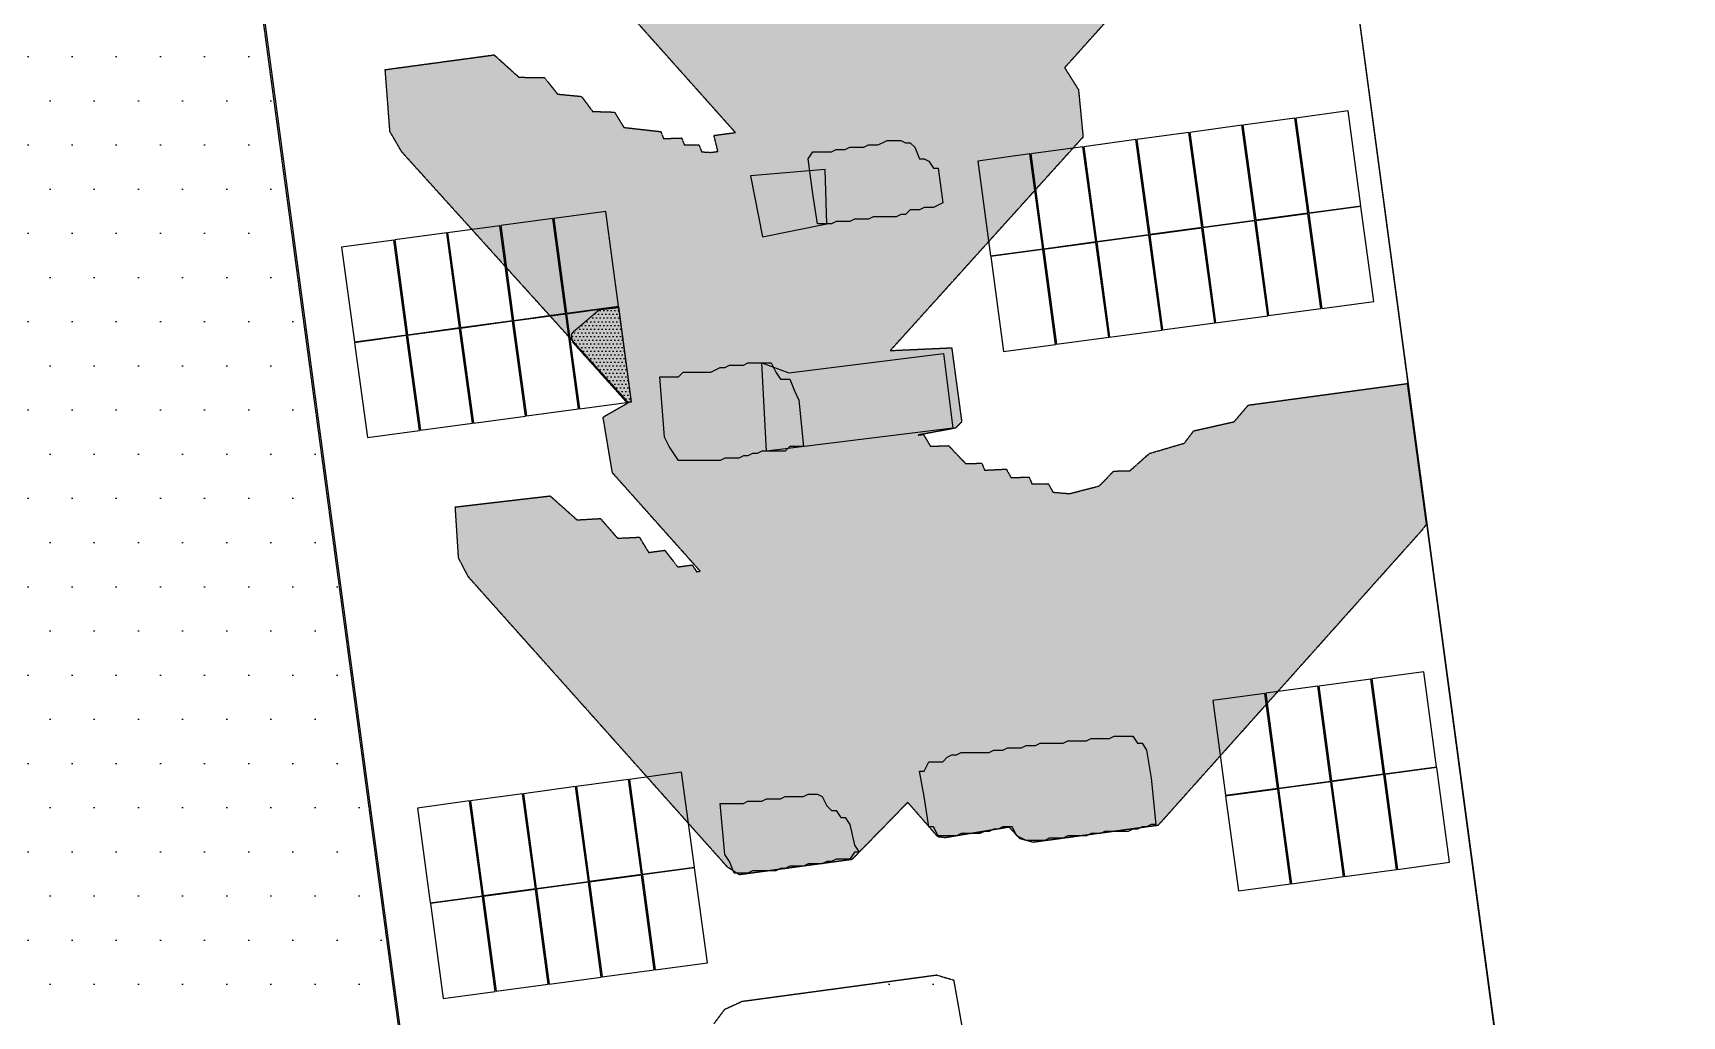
# Model space of a CAD drawing. Header units: millimetres. Extents: x -245826 to 350363, y -160205 to 260795.
# Drawn here: x 40113 to 75684, y 25033 to 46230 of the extents above; entities that cross this region are included whole.
import ezdxf

# ---------------------------------------------------------------- set-up
doc = ezdxf.new("R2010")
doc.units = ezdxf.units.MM
doc.linetypes.add('DASHED', pattern=[1.524, 1.27, -0.254])
for name, color, linetype in [('Module', 7, 'ByLayer'), ('Obstruction', 7, 'ByLayer'), ('Ridge Line', 7, 'ByLayer'), ('Shading', 8, 'DASHED'), ('Unit Area Boundary', 7, 'ByLayer')]:
    doc.layers.add(name, color=color, linetype=linetype)

# ---------------------------------------------------------------- blocks, each defined once
blk = doc.blocks.new('*U0')
at = {"layer": 'Unit Area Boundary', "color": 2}
blk.add_polyline3d([(65156, 73133, 16333), (74483, 3548, 16333), (73104, 3363, 16333), (75684, -15888, 16333), (58744, -18158, 16333), (60367, -30264, 16333), (59773, -30689, 16333), (51926, -31279, 16333), (33618, -33783, 16333), (31973, -21753, 16333), (1173, -25964, 16333)], dxfattribs=at)
at = {"flags": 1}
for tag in ['unit_id', 'unit_name', 'parapet_height', 'ground_elevation', 'is_enable_parapet']:
    blk.add_attdef(tag, (0, 0), '', height=2.5, dxfattribs=at)
blk = doc.blocks.new('*U1')
at = {"layer": 'Ridge Line', "color": 30}
for p, q in [((40601, 79988, 10), (48240, 23217, 10)), ((40601, 79988, 14445), (48240, 23217, 13946)), ((74483, 3548, 13743), (67036, 59108, 14232))]:
    blk.add_line(p, q, dxfattribs=at)
at = {"flags": 1}
for tag in ['unit_id', 'unit_name']:
    blk.add_attdef(tag, (0, 0), '', height=2.5, dxfattribs=at)
blk = doc.blocks.new('*U6')
at = {"layer": 'Module', "color": 0}
blk.add_polyline3d([(0, 0, 0), (112.4, 15.2, 0), (84.7, 219.6, 119.1), (-27.6, 204.4, 119.1)], close=True, dxfattribs=at)
at = {"flags": 1}
for tag in ['mounting-hole-spacing1', 'mounting-hole-spacing2', 'module-material', 'vmpo', 'voco', 'silicon-material', 'panel-length', 'panel-width', 'panel-height', 'userid', 'theme', 'note', 'name', 'pmax', 'company-name', 'id', 'impo', 'isco']:
    blk.add_attdef(tag, (0, 0), '', height=2.5, dxfattribs=at)
blk = doc.blocks.new('*U7')
at = {"layer": 'Module', "color": 31}
for p in [(6763.2, 4235.2, 1577.1), (6534.5, 4204.3, 1577.1), (6648.8, 4219.8, 1577.1), (6191.4, 4157.9, 1577.1), (6305.7, 4173.4, 1577.1), (6420.1, 4188.9, 1577.1), (6077, 4142.5, 1577.1), (5162.2, 4018.8, 1577.1), (6676.7, 4013.6, 1457), (6791.1, 4029.1, 1457), (4933.4, 3987.9, 1577.1), (5047.8, 4003.3, 1577.1), (6448, 3982.7, 1457), (6562.3, 3998.2, 1457), (4704.7, 3956.9, 1577.1), (4819.1, 3972.4, 1577.1), (6219.3, 3951.8, 1457), (6333.6, 3967.3, 1457), (6104.9, 3936.3, 1457), (5190, 3812.6, 1457), (4846.9, 3766.2, 1457), (4961.3, 3781.7, 1457), (5075.7, 3797.2, 1457), (4732.6, 3750.8, 1457), (6926.7, 3025.7, 1566.5), (6698, 2994.8, 1566.5), (6812.4, 3010.2, 1566.5), (6583.6, 2979.3, 1566.5), (5325.7, 2809.2, 1566.5), (6840.2, 2804.1, 1446.4), (6954.6, 2819.5, 1446.4), (5097, 2778.3, 1566.5), (5211.3, 2793.7, 1566.5), (6611.5, 2773.1, 1446.4), (6725.9, 2788.6, 1446.4), (4868.3, 2747.4, 1566.5), (4982.6, 2762.8, 1566.5), (5353.6, 2603.1, 1446.4), (5010.5, 2556.7, 1446.4), (5124.8, 2572.1, 1446.4), (5239.2, 2587.6, 1446.4), (4896.1, 2541.2, 1446.4)]:
    blk.add_blockref('*U6', p, dxfattribs=at)
at = {"flags": 1}
for tag in ['offset-x', 'offset-y', 'mode', 'tilt', 'azimuth', 'align', 'array-mode', 'panel-x', 'panel-y', 'panel-per-row', 'bracket-type', 'bracket-value', 'row-per-array']:
    blk.add_attdef(tag, (0, 0), '', height=2.5, dxfattribs=at)
blk = doc.blocks.new('*U76')
at = {"layer": 'Obstruction', "color": 1}
blk.add_polyline3d([(59236, 30315, 16479), (59336, 30315, 16479), (59436, 30515, 16479), (59536, 30515, 16479), (59636, 30515, 16479), (59736, 30515, 16479), (59836, 30615, 16479), (59936, 30665, 16479), (60036, 30665, 16479), (60136, 30715, 16479), (60236, 30715, 16479), (60336, 30715, 16479), (60436, 30715, 16479), (60536, 30715, 16479), (60636, 30715, 16479), (60736, 30715, 16479), (60836, 30765, 16479), (60936, 30765, 16479), (61036, 30765, 16479), (61136, 30815, 16479), (61236, 30815, 16479), (61336, 30815, 16479), (61436, 30815, 16479), (61536, 30865, 16479), (61636, 30865, 16479), (61736, 30865, 16479), (61836, 30915, 16479), (61936, 30915, 16479), (62036, 30915, 16479), (62136, 30915, 16479), (62236, 30915, 16479), (62336, 30915, 16479), (62436, 30965, 16479), (62536, 30965, 16479), (62636, 30965, 16479), (62736, 30965, 16479), (62836, 30965, 16479), (62936, 31015, 16479), (63036, 31015, 16479), (63136, 31015, 16479), (63236, 31015, 16479), (63336, 31015, 16479), (63436, 31065, 16479), (63536, 31065, 16479), (63636, 31065, 16479), (63736, 31065, 16479), (63836, 31065, 16479), (63936, 30915, 16479), (64036, 30915, 16479), (64136, 30765, 16479), (64236, 30165, 16479), (64236, 30165, 16479), (64336, 29165, 16479), (64336, 29165, 16479), (64236, 29165, 16479), (64136, 29115, 16479), (64036, 29115, 16479), (63936, 29065, 16479), (63836, 29065, 16479), (63736, 29015, 16479), (63636, 29015, 16479), (63536, 29015, 16479), (63436, 29015, 16479), (63336, 29015, 16479), (63236, 29015, 16479), (63136, 28965, 16479), (63036, 28965, 16479), (62936, 28965, 16479), (62836, 28915, 16479), (62736, 28915, 16479), (62636, 28915, 16479), (62536, 28915, 16479), (62436, 28915, 16479), (62336, 28865, 16479), (62236, 28865, 16479), (62136, 28865, 16479), (62036, 28865, 16479), (61936, 28815, 16479), (61836, 28815, 16479), (61736, 28815, 16479), (61636, 28815, 16479), (61536, 28815, 16479), (61436, 28865, 16479), (61336, 28915, 16479), (61236, 29115, 16479), (61136, 29115, 16479), (61036, 29115, 16479), (60936, 29065, 16479), (60836, 29065, 16479), (60736, 29015, 16479), (60636, 29015, 16479), (60536, 28965, 16479), (60436, 28965, 16479), (60336, 28965, 16479), (60236, 28965, 16479), (60136, 28965, 16479), (60036, 28915, 16479), (59936, 28915, 16479), (59836, 28915, 16479), (59736, 28915, 16479), (59636, 28915, 16479), (59536, 29115, 16479), (59436, 29115, 16479), (59336, 29765, 16479), (59336, 29765, 16479)], close=True, dxfattribs=at)
at = {"flags": 1}
for tag in ['height', 'shape']:
    blk.add_attdef(tag, (0, 0), '', height=2.5, dxfattribs=at)
blk = doc.blocks.new('*U82')
at = {"layer": 'Obstruction', "color": 1}
blk.add_polyline3d([(56836, 43515, 16129), (56936, 43665, 16129), (57036, 43665, 16129), (57136, 43665, 16129), (57236, 43665, 16129), (57336, 43665, 16129), (57436, 43715, 16129), (57536, 43715, 16129), (57636, 43715, 16129), (57736, 43765, 16129), (57836, 43765, 16129), (57936, 43765, 16129), (58036, 43765, 16129), (58136, 43815, 16129), (58236, 43815, 16129), (58336, 43815, 16129), (58436, 43865, 16129), (58536, 43915, 16129), (58636, 43915, 16129), (58736, 43915, 16129), (58836, 43915, 16129), (58936, 43865, 16129), (59036, 43865, 16129), (59136, 43765, 16129), (59236, 43515, 16129), (59336, 43515, 16129), (59436, 43465, 16129), (59536, 43315, 16129), (59636, 43315, 16129), (59636, 43315, 16129), (59736, 42565, 16129), (59736, 42565, 16129), (59636, 42515, 16129), (59536, 42465, 16129), (59436, 42465, 16129), (59336, 42465, 16129), (59236, 42415, 16129), (59136, 42415, 16129), (59036, 42415, 16129), (58936, 42315, 16129), (58836, 42315, 16129), (58736, 42265, 16129), (58636, 42265, 16129), (58536, 42265, 16129), (58436, 42265, 16129), (58336, 42265, 16129), (58236, 42265, 16129), (58136, 42215, 16129), (58036, 42215, 16129), (57936, 42215, 16129), (57836, 42215, 16129), (57736, 42165, 16129), (57636, 42165, 16129), (57536, 42165, 16129), (57436, 42165, 16129), (57336, 42115, 16129), (57236, 42115, 16129), (57136, 42115, 16129), (57036, 42115, 16129), (56936, 42765, 16129), (56936, 42765, 16129)], close=True, dxfattribs=at)
at = {"flags": 1}
for tag in ['height', 'shape']:
    blk.add_attdef(tag, (0, 0), '', height=2.5, dxfattribs=at)
blk = doc.blocks.new('*U84')
at = {"layer": 'Obstruction', "color": 1}
blk.add_polyline3d([(53636, 38815, 16229), (53736, 38815, 16229), (53836, 38815, 16229), (53936, 38815, 16229), (54036, 38815, 16229), (54136, 38915, 16229), (54236, 38915, 16229), (54336, 38915, 16229), (54436, 38915, 16229), (54536, 38915, 16229), (54636, 38915, 16229), (54736, 38915, 16229), (54836, 38965, 16229), (54936, 39015, 16229), (55036, 39015, 16229), (55136, 39065, 16229), (55236, 39065, 16229), (55336, 39065, 16229), (55436, 39065, 16229), (55536, 39115, 16229), (55636, 39115, 16229), (55736, 39115, 16229), (55836, 39115, 16229), (55936, 39115, 16229), (56036, 39115, 16229), (56136, 38915, 16229), (56236, 38765, 16229), (56336, 38765, 16229), (56436, 38765, 16229), (56536, 38515, 16229), (56636, 38315, 16229), (56636, 38315, 16229), (56736, 37315, 16229), (56736, 37315, 16229), (56636, 37315, 16229), (56536, 37315, 16229), (56436, 37315, 16229), (56336, 37215, 16229), (56236, 37215, 16229), (56136, 37215, 16229), (56036, 37215, 16229), (55936, 37215, 16229), (55836, 37215, 16229), (55736, 37165, 16229), (55636, 37165, 16229), (55536, 37115, 16229), (55436, 37115, 16229), (55336, 37065, 16229), (55236, 37065, 16229), (55136, 37065, 16229), (55036, 37065, 16229), (54936, 37015, 16229), (54836, 37015, 16229), (54736, 37015, 16229), (54636, 37015, 16229), (54536, 37015, 16229), (54436, 37015, 16229), (54336, 37015, 16229), (54236, 37015, 16229), (54136, 37015, 16229), (54036, 37015, 16229), (53936, 37165, 16229), (53836, 37315, 16229), (53736, 37515, 16229), (53736, 37515, 16229)], close=True, dxfattribs=at)
at = {"flags": 1}
for tag in ['height', 'shape']:
    blk.add_attdef(tag, (0, 0), '', height=2.5, dxfattribs=at)
blk = doc.blocks.new('*U88')
at = {"layer": 'Obstruction', "color": 1}
blk.add_polyline3d([(54936, 29615, 16079), (55036, 29615, 16079), (55136, 29615, 16079), (55236, 29615, 16079), (55336, 29615, 16079), (55436, 29615, 16079), (55536, 29665, 16079), (55636, 29665, 16079), (55736, 29665, 16079), (55836, 29665, 16079), (55936, 29715, 16079), (56036, 29715, 16079), (56136, 29715, 16079), (56236, 29715, 16079), (56336, 29765, 16079), (56436, 29765, 16079), (56536, 29765, 16079), (56636, 29765, 16079), (56736, 29765, 16079), (56836, 29815, 16079), (56936, 29815, 16079), (57036, 29815, 16079), (57136, 29765, 16079), (57236, 29565, 16079), (57336, 29465, 16079), (57436, 29465, 16079), (57536, 29315, 16079), (57636, 29315, 16079), (57736, 29165, 16079), (57836, 28715, 16079), (57836, 28715, 16079), (57936, 28565, 16079), (57936, 28565, 16079), (57836, 28565, 16079), (57736, 28415, 16079), (57636, 28415, 16079), (57536, 28415, 16079), (57436, 28415, 16079), (57336, 28365, 16079), (57236, 28365, 16079), (57136, 28315, 16079), (57036, 28315, 16079), (56936, 28315, 16079), (56836, 28315, 16079), (56736, 28265, 16079), (56636, 28265, 16079), (56536, 28265, 16079), (56436, 28265, 16079), (56336, 28215, 16079), (56236, 28215, 16079), (56136, 28165, 16079), (56036, 28165, 16079), (55936, 28165, 16079), (55836, 28165, 16079), (55736, 28165, 16079), (55636, 28165, 16079), (55536, 28115, 16079), (55436, 28115, 16079), (55336, 28115, 16079), (55236, 28115, 16079), (55136, 28365, 16079), (55036, 28515, 16079), (55036, 28515, 16079)], close=True, dxfattribs=at)
at = {"flags": 1}
for tag in ['height', 'shape']:
    blk.add_attdef(tag, (0, 0), '', height=2.5, dxfattribs=at)
blk = doc.blocks.new('*U198')
at = {"layer": 'Obstruction', "color": 1}
blk.add_polyline3d([(59236, 30315, 16479), (59336, 30315, 16479), (59436, 30515, 16479), (59536, 30515, 16479), (59636, 30515, 16479), (59736, 30515, 16479), (59836, 30615, 16479), (59936, 30665, 16479), (60036, 30665, 16479), (60136, 30715, 16479), (60236, 30715, 16479), (60336, 30715, 16479), (60436, 30715, 16479), (60536, 30715, 16479), (60636, 30715, 16479), (60736, 30715, 16479), (60836, 30765, 16479), (60936, 30765, 16479), (61036, 30765, 16479), (61136, 30815, 16479), (61236, 30815, 16479), (61336, 30815, 16479), (61436, 30815, 16479), (61536, 30865, 16479), (61636, 30865, 16479), (61736, 30865, 16479), (61836, 30915, 16479), (61936, 30915, 16479), (62036, 30915, 16479), (62136, 30915, 16479), (62236, 30915, 16479), (62336, 30915, 16479), (62436, 30965, 16479), (62536, 30965, 16479), (62636, 30965, 16479), (62736, 30965, 16479), (62836, 30965, 16479), (62936, 31015, 16479), (63036, 31015, 16479), (63136, 31015, 16479), (63236, 31015, 16479), (63336, 31015, 16479), (63436, 31065, 16479), (63536, 31065, 16479), (63636, 31065, 16479), (63736, 31065, 16479), (63836, 31065, 16479), (63936, 30915, 16479), (64036, 30915, 16479), (64136, 30765, 16479), (64236, 30165, 16479), (64236, 30165, 16479), (64336, 29165, 16479), (64336, 29165, 16479), (64236, 29165, 16479), (64136, 29115, 16479), (64036, 29115, 16479), (63936, 29065, 16479), (63836, 29065, 16479), (63736, 29015, 16479), (63636, 29015, 16479), (63536, 29015, 16479), (63436, 29015, 16479), (63336, 29015, 16479), (63236, 29015, 16479), (63136, 28965, 16479), (63036, 28965, 16479), (62936, 28965, 16479), (62836, 28915, 16479), (62736, 28915, 16479), (62636, 28915, 16479), (62536, 28915, 16479), (62436, 28915, 16479), (62336, 28865, 16479), (62236, 28865, 16479), (62136, 28865, 16479), (62036, 28865, 16479), (61936, 28815, 16479), (61836, 28815, 16479), (61736, 28815, 16479), (61636, 28815, 16479), (61536, 28815, 16479), (61436, 28865, 16479), (61336, 28915, 16479), (61236, 29115, 16479), (61136, 29115, 16479), (61036, 29115, 16479), (60936, 29065, 16479), (60836, 29065, 16479), (60736, 29015, 16479), (60636, 29015, 16479), (60536, 28965, 16479), (60436, 28965, 16479), (60336, 28965, 16479), (60236, 28965, 16479), (60136, 28965, 16479), (60036, 28915, 16479), (59936, 28915, 16479), (59836, 28915, 16479), (59736, 28915, 16479), (59636, 28915, 16479), (59536, 29115, 16479), (59436, 29115, 16479), (59336, 29765, 16479), (59336, 29765, 16479)], close=True, dxfattribs=at)
at = {"flags": 1}
for tag in ['height', 'shape']:
    blk.add_attdef(tag, (0, 0), '', height=2.5, dxfattribs=at)
blk = doc.blocks.new('*U204')
at = {"layer": 'Obstruction', "color": 1}
blk.add_polyline3d([(56836, 43515, 16129), (56936, 43665, 16129), (57036, 43665, 16129), (57136, 43665, 16129), (57236, 43665, 16129), (57336, 43665, 16129), (57436, 43715, 16129), (57536, 43715, 16129), (57636, 43715, 16129), (57736, 43765, 16129), (57836, 43765, 16129), (57936, 43765, 16129), (58036, 43765, 16129), (58136, 43815, 16129), (58236, 43815, 16129), (58336, 43815, 16129), (58436, 43865, 16129), (58536, 43915, 16129), (58636, 43915, 16129), (58736, 43915, 16129), (58836, 43915, 16129), (58936, 43865, 16129), (59036, 43865, 16129), (59136, 43765, 16129), (59236, 43515, 16129), (59336, 43515, 16129), (59436, 43465, 16129), (59536, 43315, 16129), (59636, 43315, 16129), (59636, 43315, 16129), (59736, 42565, 16129), (59736, 42565, 16129), (59636, 42515, 16129), (59536, 42465, 16129), (59436, 42465, 16129), (59336, 42465, 16129), (59236, 42415, 16129), (59136, 42415, 16129), (59036, 42415, 16129), (58936, 42315, 16129), (58836, 42315, 16129), (58736, 42265, 16129), (58636, 42265, 16129), (58536, 42265, 16129), (58436, 42265, 16129), (58336, 42265, 16129), (58236, 42265, 16129), (58136, 42215, 16129), (58036, 42215, 16129), (57936, 42215, 16129), (57836, 42215, 16129), (57736, 42165, 16129), (57636, 42165, 16129), (57536, 42165, 16129), (57436, 42165, 16129), (57336, 42115, 16129), (57236, 42115, 16129), (57136, 42115, 16129), (57036, 42115, 16129), (56936, 42765, 16129), (56936, 42765, 16129)], close=True, dxfattribs=at)
at = {"flags": 1}
for tag in ['height', 'shape']:
    blk.add_attdef(tag, (0, 0), '', height=2.5, dxfattribs=at)
blk = doc.blocks.new('*U206')
at = {"layer": 'Obstruction', "color": 1}
blk.add_polyline3d([(53636, 38815, 16229), (53736, 38815, 16229), (53836, 38815, 16229), (53936, 38815, 16229), (54036, 38815, 16229), (54136, 38915, 16229), (54236, 38915, 16229), (54336, 38915, 16229), (54436, 38915, 16229), (54536, 38915, 16229), (54636, 38915, 16229), (54736, 38915, 16229), (54836, 38965, 16229), (54936, 39015, 16229), (55036, 39015, 16229), (55136, 39065, 16229), (55236, 39065, 16229), (55336, 39065, 16229), (55436, 39065, 16229), (55536, 39115, 16229), (55636, 39115, 16229), (55736, 39115, 16229), (55836, 39115, 16229), (55936, 39115, 16229), (56036, 39115, 16229), (56136, 38915, 16229), (56236, 38765, 16229), (56336, 38765, 16229), (56436, 38765, 16229), (56536, 38515, 16229), (56636, 38315, 16229), (56636, 38315, 16229), (56736, 37315, 16229), (56736, 37315, 16229), (56636, 37315, 16229), (56536, 37315, 16229), (56436, 37315, 16229), (56336, 37215, 16229), (56236, 37215, 16229), (56136, 37215, 16229), (56036, 37215, 16229), (55936, 37215, 16229), (55836, 37215, 16229), (55736, 37165, 16229), (55636, 37165, 16229), (55536, 37115, 16229), (55436, 37115, 16229), (55336, 37065, 16229), (55236, 37065, 16229), (55136, 37065, 16229), (55036, 37065, 16229), (54936, 37015, 16229), (54836, 37015, 16229), (54736, 37015, 16229), (54636, 37015, 16229), (54536, 37015, 16229), (54436, 37015, 16229), (54336, 37015, 16229), (54236, 37015, 16229), (54136, 37015, 16229), (54036, 37015, 16229), (53936, 37165, 16229), (53836, 37315, 16229), (53736, 37515, 16229), (53736, 37515, 16229)], close=True, dxfattribs=at)
at = {"flags": 1}
for tag in ['height', 'shape']:
    blk.add_attdef(tag, (0, 0), '', height=2.5, dxfattribs=at)
blk = doc.blocks.new('*U210')
at = {"layer": 'Obstruction', "color": 1}
blk.add_polyline3d([(54936, 29615, 16079), (55036, 29615, 16079), (55136, 29615, 16079), (55236, 29615, 16079), (55336, 29615, 16079), (55436, 29615, 16079), (55536, 29665, 16079), (55636, 29665, 16079), (55736, 29665, 16079), (55836, 29665, 16079), (55936, 29715, 16079), (56036, 29715, 16079), (56136, 29715, 16079), (56236, 29715, 16079), (56336, 29765, 16079), (56436, 29765, 16079), (56536, 29765, 16079), (56636, 29765, 16079), (56736, 29765, 16079), (56836, 29815, 16079), (56936, 29815, 16079), (57036, 29815, 16079), (57136, 29765, 16079), (57236, 29565, 16079), (57336, 29465, 16079), (57436, 29465, 16079), (57536, 29315, 16079), (57636, 29315, 16079), (57736, 29165, 16079), (57836, 28715, 16079), (57836, 28715, 16079), (57936, 28565, 16079), (57936, 28565, 16079), (57836, 28565, 16079), (57736, 28415, 16079), (57636, 28415, 16079), (57536, 28415, 16079), (57436, 28415, 16079), (57336, 28365, 16079), (57236, 28365, 16079), (57136, 28315, 16079), (57036, 28315, 16079), (56936, 28315, 16079), (56836, 28315, 16079), (56736, 28265, 16079), (56636, 28265, 16079), (56536, 28265, 16079), (56436, 28265, 16079), (56336, 28215, 16079), (56236, 28215, 16079), (56136, 28165, 16079), (56036, 28165, 16079), (55936, 28165, 16079), (55836, 28165, 16079), (55736, 28165, 16079), (55636, 28165, 16079), (55536, 28115, 16079), (55436, 28115, 16079), (55336, 28115, 16079), (55236, 28115, 16079), (55136, 28365, 16079), (55036, 28515, 16079), (55036, 28515, 16079)], close=True, dxfattribs=at)
at = {"flags": 1}
for tag in ['height', 'shape']:
    blk.add_attdef(tag, (0, 0), '', height=2.5, dxfattribs=at)
blk = doc.blocks.new('*U310')
at = {"layer": 'Obstruction', "color": 1}
blk.add_polyline3d([(55836, 39115, 14120), (56415, 38905, 14120), (59753, 39319, 14120), (59952, 37712, 14120), (55936, 37215, 14120)], close=True, dxfattribs=at)
at = {"flags": 1}
for tag in ['height', 'shape']:
    blk.add_attdef(tag, (0, 0), '', height=2.5, dxfattribs=at)
blk = doc.blocks.new('*U311')
at = {"layer": 'Obstruction', "color": 1}
blk.add_polyline3d([(55591, 43150, 14400), (55852, 41831, 14400), (57236, 42115, 14400), (57202, 43288, 14400)], close=True, dxfattribs=at)
at = {"flags": 1}
for tag in ['height', 'shape']:
    blk.add_attdef(tag, (0, 0), '', height=2.5, dxfattribs=at)

msp = doc.modelspace()

# ---------------------------------------------------------------- hatches: boundary and pattern name
at = {"layer": 'Shading'}
h = msp.add_hatch(dxfattribs=at)
h.set_pattern_fill('DOTS', scale=600)
h.paths.add_polyline_path([(-5502, 97430), (-4501, 97565), (-4354, 97347), (-4183, 97529), (-3710, 97514), (-3323, 96972), (-3169, 96992), (-3185, 97109), (-3693, 97675), (-2769, 97800), (-2529, 97476), (-2538, 97831), (-2346, 97857), (-1836, 97569), (-1493, 97061), (-1491, 97338), (-1337, 97359), (-877, 97144), (-670, 96776), (-648, 96898), (-455, 96924), (569, 96309), (794, 96379), (1139, 96148), (1326, 96213), (2412, 95726), (2709, 95845), (2884, 95710), (3066, 95814), (3202, 95674), (3505, 95755), (3559, 95643), (3796, 95636), (4291, 95742), (4314, 95864), (4819, 95893), (5029, 96080), (5386, 96049), (5596, 96236), (5953, 96205), (6175, 96592), (6763, 96592), (7018, 97023), (7683, 97034), (8049, 97520), (8390, 97605), (8729, 97414), (9266, 98081), (9525, 98195), (9964, 98136), (10001, 97863), (10456, 97687), (10932, 98227), (10747, 99590), (14135, 100048), (14277, 99869), (14782, 99898), (15033, 99496), (15500, 99519), (15784, 99161), (16580, 99071), (16722, 98892), (16991, 98928), (17133, 98749), (17485, 98757), (17544, 98607), (18813, 98501), (19364, 98774), (19787, 98831), (19838, 99036), (20465, 99042), (20592, 99257), (21164, 99374), (21325, 99634), (21974, 99761), (22168, 100065), (22971, 100213), (23237, 100567), (24733, 100809), (24264, 101380), (32314, 102430), (32220, 102258), (29494, 99233), (30087, 99194), (30414, 98802), (31007, 98764), (31209, 98434), (31566, 98403), (31781, 98551), (32210, 98570), (32371, 98829), (32722, 98837), (32850, 99053), (33823, 99105), (33898, 98838), (34014, 98854), (34296, 97346), (34455, 97327), (33920, 100704), (33854, 102638), (35971, 102924), (36162, 102673), (36629, 102696), (36881, 102572), (37160, 102253), (37468, 102294), (37396, 103117), (40095, 103443), (40201, 102664), (42164, 102930), (43415, 93981), (50926, 94958), (52943, 79768), (59987, 80722), (54987, 75089), (53584, 74741), (52727, 74704), (52555, 74522), (52615, 74372), (53241, 74377), (53700, 73884), (54123, 73942), (54538, 73482), (54764, 73553), (55016, 73428), (57903, 73819), (58308, 73438), (58913, 73599), (59250, 74001), (59723, 73986), (60125, 74199), (61483, 74303), (61621, 74441), (64893, 74884), (66316, 64372), (56616, 63059), (57288, 57798), (65806, 58871), (64369, 57329), (64063, 56693), (58001, 49925), (57440, 49730), (56341, 49740), (55965, 49332), (55277, 49200), (55424, 48982), (55864, 48922), (56054, 48671), (56817, 48536), (57650, 48173), (58606, 48064), (58760, 48085), (58783, 48207), (59134, 48215), (59195, 48342), (60004, 48452), (60159, 48750), (60627, 48774), (60821, 49078), (61326, 49107), (61592, 49460), (62213, 49504), (62512, 49901), (64476, 50167), (64771, 50009), (64841, 49781), (65263, 49560), (65363, 48820), (62366, 45481), (62665, 45006), (62764, 43988), (58605, 39382), (59930, 39442), (60146, 37846), (60008, 37708), (59205, 37560), (59320, 37575), (59472, 37318), (59863, 37332), (60229, 36945), (60580, 36953), (60640, 36803), (61107, 36826), (61210, 36642), (61601, 36655), (61660, 36505), (62012, 36512), (62115, 36328), (62472, 36297), (63116, 36464), (63426, 36783), (63777, 36791), (64197, 37165), (64951, 37386), (65151, 37651), (66025, 37849), (66330, 38207), (69756, 38671), (70167, 35634), (70067, 35501), (64381, 29142), (61687, 28777), (61402, 28857), (61172, 29104), (59792, 28877), (59633, 28895), (58983, 29640), (57778, 28406), (55353, 28078), (55096, 28242), (49505, 34502), (49293, 34910), (49223, 36010), (51268, 36248), (51848, 35731), (52353, 35760), (52724, 35335), (53192, 35358), (53393, 35029), (53739, 35076), (54023, 34717), (54331, 34759), (54429, 34614), (54506, 34624), (52612, 36747), (52410, 37948), (52956, 38260), (48069, 43665), (47813, 44106), (47711, 45440), (50059, 45758), (50595, 45275), (51144, 45270), (51428, 44912), (51944, 44863), (52184, 44539), (52657, 44524), (52858, 44194), (53654, 44104), (53714, 43953), (54104, 43966), (54164, 43816), (54477, 43818), (54536, 43668), (54734, 43655), (54888, 43676), (54802, 44021), (55264, 44084), (51475, 48328), (51291, 49691), (51385, 49862), (51506, 49839), (51693, 49904), (46294, 55913), (46111, 57554), (47678, 57845), (48426, 57827), (48683, 57664), (49425, 57685), (49479, 57573), (50167, 57706), (50403, 57698), (50583, 57525), (50814, 57556), (47943, 60815), (47801, 61866), (47599, 62195), (48731, 62230), (48792, 62357), (49134, 62443), (44739, 67398), (44670, 68777), (44770, 68909), (46733, 69175), (47155, 68955), (48562, 68986), (48484, 69848), (46000, 72565), (45892, 73938), (46403, 73928), (46498, 74099), (48125, 74240), (48263, 74378), (48763, 74445), (43451, 80387), (42732, 81360), (42642, 82894), (43763, 83006), (44517, 83227), (41847, 86156), (41705, 87208), (42596, 87289), (42781, 87076), (43056, 87073), (43242, 86861), (43434, 86887), (43910, 86555), (44925, 86296), (45718, 86522), (45581, 86662), (45464, 87241), (45887, 87298), (45985, 87153), (46517, 86987), (43378, 90487), (43234, 91260), (42382, 90313), (40804, 90099), (38637, 92501), (36020, 89531), (35635, 89479), (34773, 89481), (33435, 90965), (28369, 85244), (26274, 85079), (21836, 90069), (19458, 87368), (17918, 87160), (11541, 94305), (11446, 95878), (11271, 96013), (11094, 96742), (4390, 89214), (3753, 89286), (3284, 89857), (3169, 89842), (2394, 88904), (2202, 88878), (1916, 88959), (-5383, 97129), (-5502, 97430)])
h.paths.add_polyline_path([(25843, 96955), (25869, 96760), (26902, 96662), (28023, 96774), (28079, 96940), (28469, 96953), (28685, 97101), (28575, 98197), (27995, 97563), (27643, 97555), (25749, 99678), (26059, 98253), (25860, 97988), (25843, 96955)], flags=16)
h.paths.add_polyline_path([(45000, 83134), (45273, 82854), (45406, 83030), (46215, 83140), (46428, 83010), (46659, 83041), (46720, 83169), (47606, 83288), (47819, 83159), (48024, 83385), (48535, 83374), (48782, 83289), (49071, 82892), (49702, 82858), (50030, 82467), (50584, 82423), (48641, 84618), (48370, 84304), (47831, 84231), (47143, 84970), (45572, 83251), (45000, 83134)], flags=16)
h.paths.add_polyline_path([(50677, 82316), (50682, 82277), (50721, 82283), (50716, 82322), (50677, 82316)], flags=16)
h.paths.add_polyline_path([(50721, 82283), (50731, 82205), (50770, 82210), (50759, 82288), (50721, 82283)], flags=16)
h.paths.add_polyline_path([(50770, 82210), (50780, 82132), (50863, 82104), (50852, 82182), (50770, 82210)], flags=16)
h = msp.add_hatch(dxfattribs=at)
h.set_pattern_fill('DOTS', scale=600)
h.paths.add_polyline_path([(-5720, 74000), (-5871, 73940), (-5801, 73127), (-5567, 73158), (1910, 18179), (1642, 18104), (1832, 16993), (3116, 17166), (3085, 17396), (47175, 23290), (47240, 23103), (48212, 23234), (40580, 79955), (-5562, 73708), (-5603, 74015), (-5720, 74000)])
h = msp.add_hatch(dxfattribs=at)
h.set_pattern_fill('DOTS', color=1, scale=50)
h.paths.add_polyline_path([(52329, 40261), (51750, 39768), (51733, 39744), (51724, 39667), (51755, 39562), (52917, 38269), (53022, 38284), (52749, 40306), (52329, 40261)])
h = msp.add_hatch(dxfattribs=at)
h.set_pattern_fill('DOTS', scale=600)
h.paths.add_polyline_path([(42640, 22670), (47143, 23280), (47170, 23085), (48248, 23231), (48026, 24866), (48306, 24825), (48551, 24462), (49106, 24418), (49308, 24088), (49742, 24068), (49796, 23956), (50312, 23907), (50328, 23790), (50762, 23770), (50821, 23619), (51052, 23650), (51271, 23482), (51590, 23446), (52085, 23552), (52207, 23807), (52851, 23973), (53012, 24233), (53738, 24371), (53932, 24675), (54807, 24872), (55039, 25181), (55409, 25350), (59604, 25918), (59972, 25809), (60302, 23951), (58936, 22458), (59101, 22401), (59531, 22697), (59800, 22733), (59960, 22715), (60282, 22362), (58208, 20020), (57558, 19892), (57061, 20380), (53427, 16241), (51986, 15887), (50902, 15780), (50260, 15891), (50080, 16065), (49282, 15878), (49146, 16018), (48876, 15982), (48421, 16158), (42640, 22670)])
h.paths.add_polyline_path([(58798, 22320), (58803, 22281), (58842, 22286), (58836, 22325), (58798, 22320)], flags=16)
h.paths.add_polyline_path([(58831, 22364), (58836, 22325), (58875, 22330), (58870, 22369), (58831, 22364)], flags=16)

# ---------------------------------------------------------------- linework, layer by layer
at = {"layer": 'Shading', "linetype": 'DASHED'}
msp.add_polyline3d([(-5720, 74000, 11), (-5871, 73940, 11), (-5801, 73127, 11), (-5567, 73158, 11), (1910, 18179, 11), (1642, 18104, 11), (1832, 16993, 11), (3116, 17166, 11), (3085, 17396, 11), (47175, 23290, 11), (47240, 23103, 11), (48212, 23234, 11), (40580, 79955, 11), (-5562, 73708, 11), (-5603, 74015, 11), (-5720, 74000, 11)], close=True, dxfattribs=at)
for points in [[(65363, 48820, 14146), (62366, 45481, 14121), (62665, 45006, 14117), (62764, 43988, 14108), (58605, 39382, 14073), (59930, 39442, 14072), (60146, 37846, 14058), (60008, 37708, 14057), (59205, 37560, 14057), (59320, 37575, 14057), (59472, 37318, 14054), (59863, 37332, 14054), (60229, 36945, 14050), (60580, 36953, 14050), (60640, 36803, 14048), (61107, 36826, 14048), (61210, 36642, 14046), (61601, 36655, 14046), (61660, 36505, 14045), (62012, 36512, 14044), (62115, 36328, 14042), (62472, 36297, 14042), (63116, 36464, 14042), (63426, 36783, 14045), (63777, 36791, 14044), (64197, 37165, 14047), (64951, 37386, 14048), (65151, 37651, 14050), (66025, 37849, 14051), (66330, 38207, 14053), (69756, 38671, 14053), (70167, 35634, 14026), (70067, 35501, 14025), (64381, 29142, 13978), (61687, 28777, 13978), (61402, 28857, 13979), (61172, 29104, 13981), (59792, 28877, 13981), (59633, 28895, 13981), (58983, 29640, 13989), (57778, 28406, 13979), (55353, 28078, 13980), (55096, 28242, 13981), (49505, 34502, 14042), (49293, 34910, 14046), (49223, 36010, 14056), (51268, 36248, 14055), (51848, 35731, 14050), (52353, 35760, 14050), (52724, 35335, 14046), (53192, 35358, 14045), (53393, 35029, 14042), (53739, 35076, 14042), (54023, 34717, 14039), (54331, 34759, 14039), (54429, 34614, 14037), (54506, 34624, 14037), (52612, 36747, 14058), (52410, 37948, 14069), (52956, 38260, 14071), (48069, 43665, 14123), (47813, 44106, 14128), (47711, 45440, 14139), (50059, 45758, 14139), (50595, 45275, 14134), (51144, 45270, 14133), (51428, 44912, 14130), (51944, 44863, 14129), (52184, 44539, 14126), (52657, 44524, 14125), (52858, 44194, 14122), (53654, 44104, 14120), (53714, 43953, 14119), (54104, 43966, 14118), (54164, 43816, 14117), (54477, 43818, 14117), (54536, 43668, 14115), (54734, 43655, 14115), (54888, 43676, 14115), (54802, 44021, 14118), (55264, 44084, 14118), (51475, 48328, 14159)], [(54807, 24872, 13953), (55039, 25181, 13955), (55409, 25350, 13956), (59604, 25918, 13956), (59972, 25809, 13954), (60302, 23951, 13938)]]:
    msp.add_polyline3d(points, dxfattribs=at)
at = {"layer": 'Shading', "color": 1, "linetype": 'DASHED'}
msp.add_polyline3d([(52329, 40261, 15759), (51750, 39768, 15522), (51733, 39744, 15510), (51724, 39667, 15466), (51755, 39562, 15404), (52917, 38269, 14574), (53022, 38284, 14574), (52749, 40306, 15753), (52329, 40261, 15759)], close=True, dxfattribs=at)

# ---------------------------------------------------------------- block references
at = {"layer": 'Module', "xscale": 10, "yscale": 10, "zscale": 10}
msp.add_blockref('*U7', (0, 0), dxfattribs=at)
at = {"layer": 'Obstruction'}
for name in ['*U82', '*U204', '*U311', '*U310', '*U84', '*U206', '*U76', '*U198', '*U88', '*U210']:
    msp.add_blockref(name, (0, 0), dxfattribs=at)
at = {"layer": 'Ridge Line'}
msp.add_blockref('*U1', (0, 0), dxfattribs=at)
at = {"layer": 'Unit Area Boundary'}
msp.add_blockref('*U0', (0, 0), dxfattribs=at)

doc.saveas('drawing.dxf')
